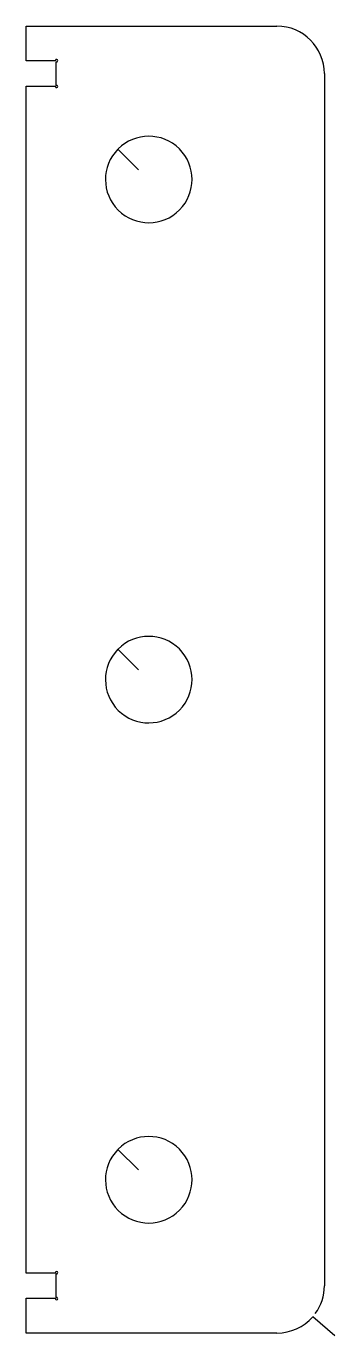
# Model space of a CAD drawing. Extents: x 1435 to 1487, y 1464 to 1687.
import ezdxf

# ---------------------------------------------------------------- set-up
doc = ezdxf.new("R2010")
doc.units = 0

msp = doc.modelspace()

# ---------------------------------------------------------------- linework, layer by layer
for p, q in [((1434.95, 1681.15), (1434.95, 1687.05)), ((1434.95, 1687.05), (1477.5, 1687.05)), ((1439.91, 1681.15), (1434.95, 1681.15)), ((1440.05, 1676.99), (1440.05, 1681.01)), ((1485.55, 1679), (1485.55, 1473)), ((1434.95, 1475.15), (1434.95, 1676.85)), ((1434.95, 1676.85), (1439.91, 1676.85)), ((1454.02, 1662.66), (1450.52, 1666.16)), ((1454.02, 1577.66), (1450.52, 1581.16)), ((1454.02, 1492.66), (1450.52, 1496.16)), ((1439.91, 1475.15), (1434.95, 1475.15)), ((1440.05, 1470.99), (1440.05, 1475.01)), ((1434.95, 1464.95), (1434.95, 1470.85)), ((1434.95, 1470.85), (1439.91, 1470.85)), ((1487.32, 1464.48), (1483.57, 1467.71)), ((1477.5, 1464.95), (1434.95, 1464.95))]:
    msp.add_line(p, q)
for centre, radius, start, end in [((1477.5, 1679), 8.05, 0, 90), ((1440.1, 1681.2), 0.196, 255.2564, 194.7436), ((1440.1, 1676.8), 0.196, 165.2564, 104.7436), ((1455.75, 1661), 7.35, 135.386, 135), ((1455.75, 1576), 7.35, 135.386, 135), ((1455.75, 1491), 7.35, 135.386, 135), ((1440.1, 1475.2), 0.196, 255.2564, 194.7436), ((1477.5, 1473), 8.05, 323.9412, 0), ((1440.1, 1470.8), 0.196, 165.2564, 104.7436), ((1477.5, 1473), 8.05, 270, 318.9279)]:
    msp.add_arc(centre, radius, start, end)

doc.saveas('drawing.dxf')
